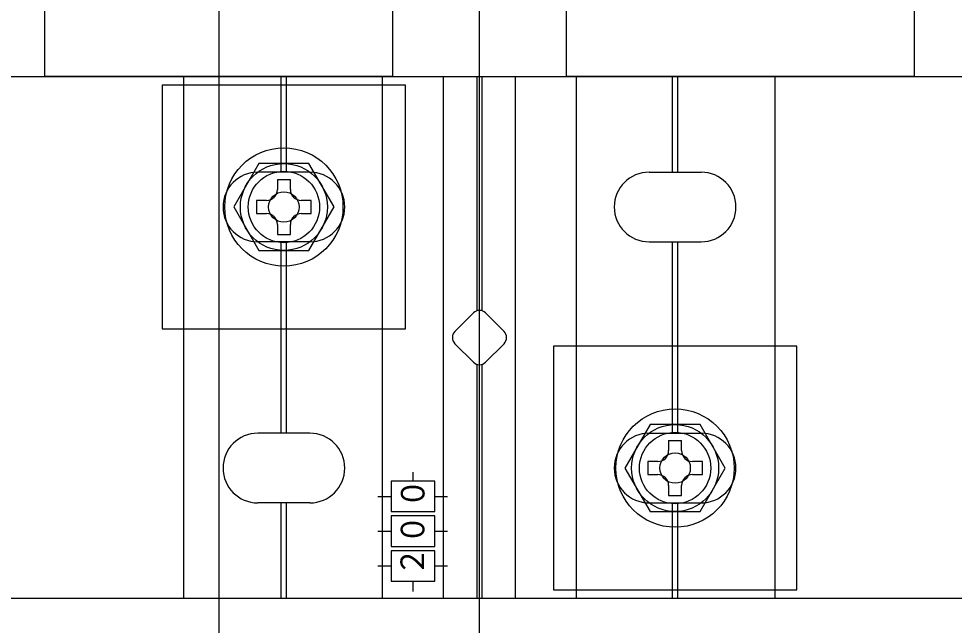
# Model space of a CAD drawing. Units: millimetres, scale not verified. Extents: x -875 to 875, y -1300 to 1292.
# Drawn here: x -243 to -135.4, y -763.8 to -694.1 of the extents above; entities that cross this region are included whole.
import ezdxf
from ezdxf.enums import TextEntityAlignment as Align

# ---------------------------------------------------------------- set-up
doc = ezdxf.new("R2010")
doc.units = ezdxf.units.MM
doc.header["$LTSCALE"] = 8
for name, color, linetype in [('0-3_YKK_12', 2, 'Continuous'), ('0-4_YKK_13', 4, 'Continuous'), ('0-7_YSS_K', 3, 'Continuous')]:
    doc.layers.add(name, color=color, linetype=linetype)
doc.styles.add('ＭＳ ゴシック', font='')
doc.styles.get('ＭＳ ゴシック').set_extended_font_data('MS Gothic')

msp = doc.modelspace()

# ---------------------------------------------------------------- linework, layer by layer
at = {"layer": '0-3_YKK_12'}
msp.add_line((-220, -378.75), (-220, -1085.75), dxfattribs=at)
at = {"layer": '0-4_YKK_13'}
for p, q in [((-224, -760.75), (-224, -700.75)), ((-212.8, -711.75), (-212.8, -700.75)), ((-212.2, -711.75), (-212.2, -700.75)), ((-201.15, -760.75), (-201.15, -700.75)), ((-194.15, -760.75), (-194.15, -700.75)), ((-190.3, -700.75), (-190.3, -727.675)), ((-189.7, -727.675), (-189.7, -700.75)), ((-185.85, -760.75), (-185.85, -700.75)), ((-178.85, -760.75), (-178.85, -700.75)), ((-167.8, -711.75), (-167.8, -700.75)), ((-167.2, -711.75), (-167.2, -700.75)), ((-156, -760.75), (-156, -700.75)), ((-209.5, -711.75), (-215.5, -711.75)), ((-170.5, -711.75), (-164.5, -711.75)), ((-213.25, -712.6), (-213.25, -713.75)), ((-213.25, -712.6), (-211.75, -712.6)), ((-211.75, -713.75), (-211.75, -712.6)), ((-215.65, -715), (-215.65, -716.5)), ((-214.5, -715), (-215.65, -715)), ((-209.35, -715), (-210.5, -715)), ((-209.35, -716.5), (-209.35, -715)), ((-215.65, -716.5), (-214.5, -716.5)), ((-210.5, -716.5), (-209.35, -716.5)), ((-213.25, -717.75), (-213.25, -718.9)), ((-209.5, -719.75), (-215.5, -719.75)), ((-212.8, -741.75), (-212.8, -719.75)), ((-212.2, -741.75), (-212.2, -719.75)), ((-170.5, -719.75), (-164.5, -719.75)), ((-167.8, -741.75), (-167.8, -719.75)), ((-167.2, -741.75), (-167.2, -719.75)), ((-192.828, -730.043), (-190.707, -727.922)), ((-189.293, -727.922), (-187.172, -730.043)), ((-190.707, -733.579), (-192.828, -731.457)), ((-187.172, -731.457), (-189.293, -733.579)), ((-190.3, -733.826), (-190.3, -760.75)), ((-189.7, -760.75), (-189.7, -733.826)), ((-209.5, -741.75), (-215.5, -741.75)), ((-170.5, -741.75), (-164.5, -741.75)), ((-168.25, -742.6), (-168.25, -743.75)), ((-168.25, -742.6), (-166.75, -742.6)), ((-166.75, -743.75), (-166.75, -742.6)), ((-170.65, -745), (-170.65, -746.5)), ((-169.5, -745), (-170.65, -745)), ((-164.35, -745), (-165.5, -745)), ((-164.35, -746.5), (-164.35, -745)), ((-197.65, -746.216), (-197.65, -747.25)), ((-170.65, -746.5), (-169.5, -746.5)), ((-165.5, -746.5), (-164.35, -746.5)), ((-168.25, -747.75), (-168.25, -748.9)), ((-209.5, -749.75), (-215.5, -749.75)), ((-212.8, -760.75), (-212.8, -749.75)), ((-212.2, -760.75), (-212.2, -749.75)), ((-201.71, -749), (-200.15, -749)), ((-195.15, -749), (-193.675, -749)), ((-170.5, -749.75), (-164.5, -749.75)), ((-167.8, -760.75), (-167.8, -749.75)), ((-167.2, -760.75), (-167.2, -749.75)), ((-201.71, -753), (-200.15, -753)), ((-195.15, -753), (-193.675, -753)), ((-201.71, -757), (-200.15, -757)), ((-195.15, -757), (-193.675, -757)), ((-197.65, -758.75), (-197.65, -759.921))]:
    msp.add_line(p, q, dxfattribs=at)
for points in [[(-240, -660.75), (-200, -660.75), (-200, -700.75), (-240, -700.75)], [(-180, -660.75), (-140, -660.75), (-140, -700.75), (-180, -700.75)], [(-288.7, -700.75), (-91.3, -700.75), (-91.3, -760.75), (-288.7, -760.75)], [(-226.5, -729.75), (-198.5, -729.75), (-198.5, -701.75), (-226.5, -701.75)], [(-215.387, -710.75), (-218.274, -715.75), (-215.387, -720.75), (-209.613, -720.75), (-206.726, -715.75), (-209.613, -710.75)], [(-181.5, -759.75), (-153.5, -759.75), (-153.5, -731.75), (-181.5, -731.75)], [(-170.387, -740.75), (-173.274, -745.75), (-170.387, -750.75), (-164.613, -750.75), (-161.726, -745.75), (-164.613, -740.75)], [(-195.15, -750.75), (-195.15, -747.25), (-200.15, -747.25), (-200.15, -750.75)], [(-195.15, -754.75), (-195.15, -751.25), (-200.15, -751.25), (-200.15, -754.75)], [(-195.15, -758.75), (-195.15, -755.25), (-200.15, -755.25), (-200.15, -758.75)]]:
    msp.add_lwpolyline(points, close=True, dxfattribs=at)
for points in [[(-213.25, -718.9), (-211.75, -718.9), (-211.75, -717.75)], [(-168.25, -748.9), (-166.75, -748.9), (-166.75, -747.75)]]:
    msp.add_lwpolyline(points, dxfattribs=at)
for centre, radius in [((-212.5, -715.75), 6.8), ((-212.5, -715.75), 5), ((-212.5, -715.75), 4.1), ((-212.5, -715.75), 1.75), ((-167.5, -745.75), 6.8), ((-167.5, -745.75), 5), ((-167.5, -745.75), 4.1), ((-167.5, -745.75), 1.75)]:
    msp.add_circle(centre, radius, dxfattribs=at)
for centre, radius, start, end in [((-215.5, -715.75), 4, 90, 270), ((-209.5, -715.75), 4, 270, 90), ((-170.5, -715.75), 4, 90, 270), ((-164.5, -715.75), 4, 270, 90), ((-214.5, -713.75), 1.25, 270, 0), ((-210.5, -713.75), 1.25, 180, 270), ((-214.5, -717.75), 1.25, 0, 90), ((-210.5, -717.75), 1.25, 90, 180), ((-190, -728.629), 1, 45, 135), ((-192.121, -730.75), 1, 135, 225), ((-187.879, -730.75), 1, 315, 45), ((-190, -732.872), 1, 225, 315), ((-215.5, -745.75), 4, 90, 270), ((-209.5, -745.75), 4, 270, 90), ((-170.5, -745.75), 4, 90, 270), ((-164.5, -745.75), 4, 270, 90), ((-169.5, -743.75), 1.25, 270, 0), ((-165.5, -743.75), 1.25, 180, 270), ((-169.5, -747.75), 1.25, 0, 90), ((-165.5, -747.75), 1.25, 90, 180)]:
    msp.add_arc(centre, radius, start, end, dxfattribs=at)
at = {"layer": '0-7_YSS_K'}
msp.add_line((-190, -1253.75), (-190, -400.75), dxfattribs=at)

# ---------------------------------------------------------------- texts
at = {"layer": '0-4_YKK_13', "style": 'ＭＳ ゴシック', "width": 0.9}
for s, p in [('０', (-195.51, -750.331)), ('０', (-195.528, -754.468)), ('２', (-195.568, -758.156))]:
    msp.add_text(s, height=2.711, rotation=90, dxfattribs=at).set_placement(p, align=Align.BOTTOM_LEFT)

doc.saveas('drawing.dxf')
